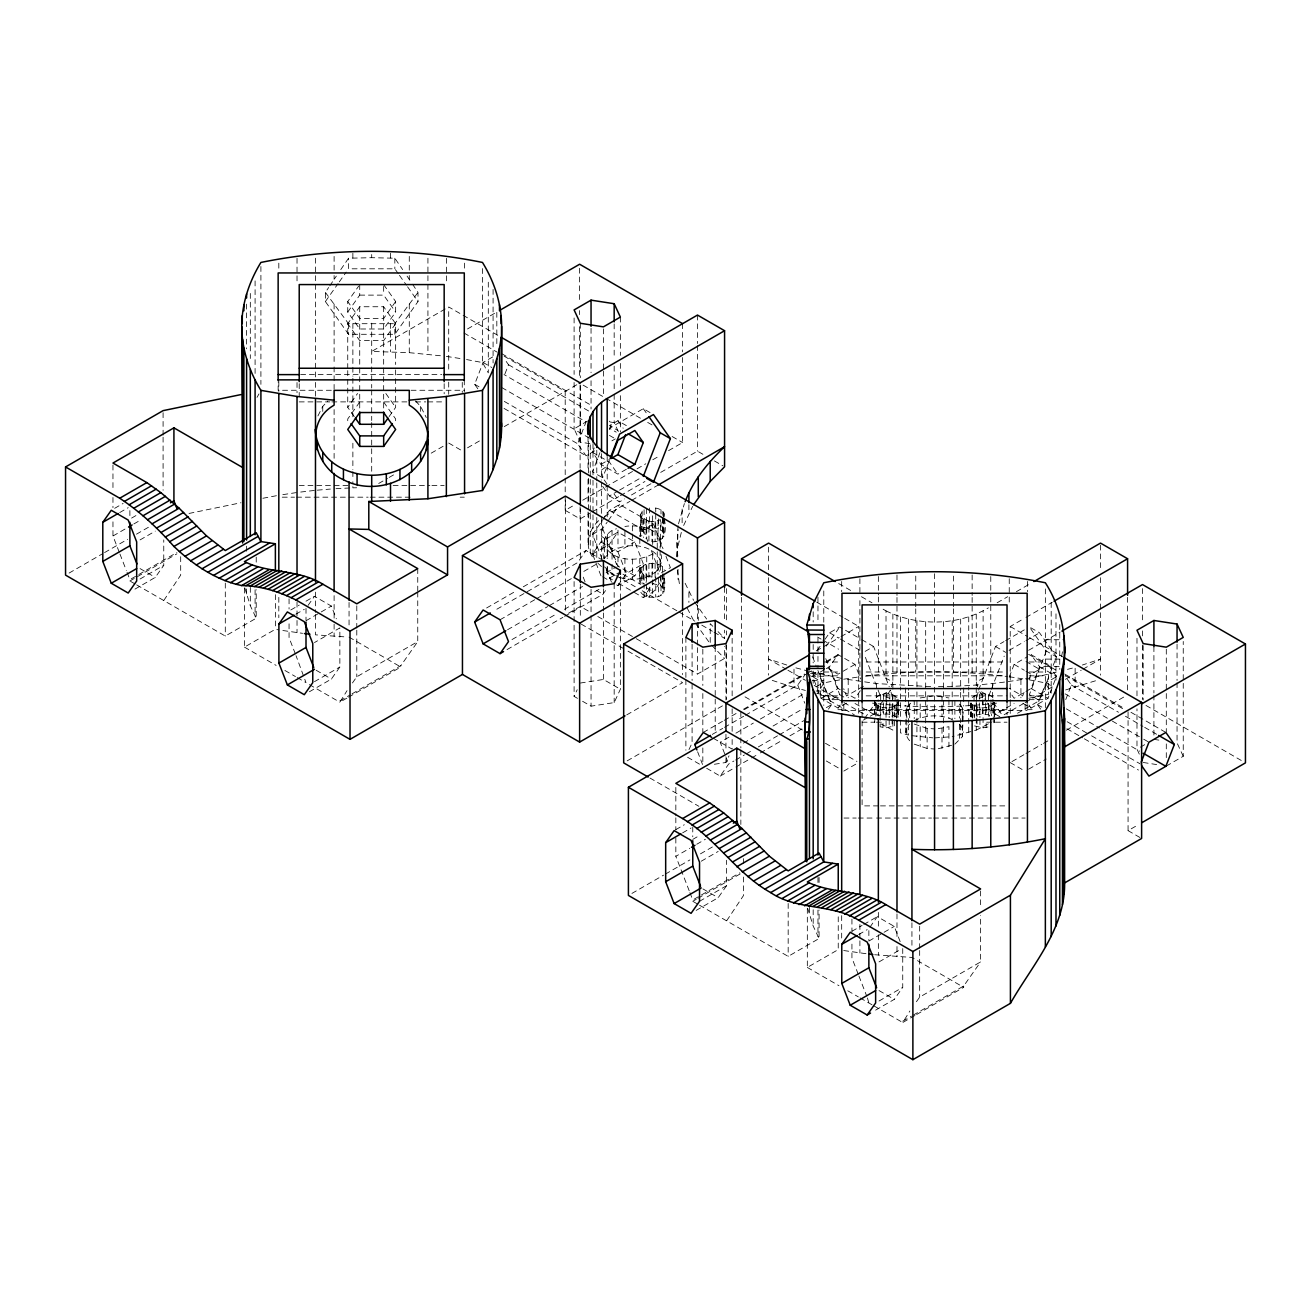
<?xml version="1.0" encoding="UTF-8"?>
<svg xmlns="http://www.w3.org/2000/svg" width="1311" height="1311" viewBox="0 0 1311 1311"><rect width="100%" height="100%" fill="white"/><g stroke="black" fill="none" stroke-linecap="round" stroke-linejoin="round"><path stroke-width="0.75" stroke-dasharray="5 3.75" d="M676.689 556.569L678.049 525.678M677.131 556.995L678.049 529.71M592.998 514.846L592.998 557.568C583.346 544.917 589.294 526.956 601.536 518.435M601.536 482.12L601.536 518.156L602.65 528.579L601.536 536.297L607.19 540.279L607.19 558.666M1062.451 651.796L1061.189 659.105L1045.359 659.105M640.358 584.559C637.605 575.119 639.899 562.206 651.993 563.402C656.647 563.468 663.219 564.779 664.284 570.121M640.833 592.375C644.012 597.095 650.535 597.734 655.729 597.029C665.677 596.554 665.562 585.607 664.284 578.167M994.377 722.508L994.377 702.417L993.263 704.105L993.263 724.196L994.705 720.722M603.617 558.584C601.749 547.048 602.913 532.053 616.498 528.792M660.121 546.802C664.153 528.677 638.129 524.089 624.921 526.481M619.726 577.381C635.868 582.772 665.48 577.02 661.088 554.553M909.67 740.731C902.41 733.128 907.245 721.558 905.835 712.332C906.13 707.088 910.014 703.22 914.242 700.598L914.242 718.69M905.835 732.423L906.802 728.129L909.67 724.131M962.323 716.625L963.306 712.332L962.323 708.038L959.455 704.04L959.455 718.1M954.883 744.156L962.323 736.716L963.306 712.332M978.121 692.077L976.253 699.861L976.253 730.129L952.196 736.635M678.508 523.826L684.391 503.555M678.049 545.786L682.13 529.12M640.358 534.609L640.358 514.502L644.078 509.668L644.078 529.775L640.833 532.823L640.669 536.396L640.833 512.732M663.792 516.665C665.939 510.438 657.434 507.685 652.632 507.783M640.358 514.502L641.8 517.992L648.912 521.319L648.912 541.41C664.316 543.999 667.299 532.872 664.284 518.894M891.48 686.767L892.873 681.704L886.007 678.442L886.007 610.877L880.746 607.845M477.827 388.793L474.648 384.287L483.12 362.459L494.968 355.625M504.981 373.815L508.504 364.737L504.276 358.706M594.538 450.886L586.066 455.769L577.594 443.724L586.066 421.896L504.047 374.553M626.363 469.256L617.891 474.14L600.962 464.373L592.506 452.328L594.62 446.871M599.946 452.672L592.506 471.878L602.65 477.745L607.19 484.201M609.353 429.631L611.467 424.174L609.353 421.159M609.386 460.407L602.65 477.745L601.536 470.01L607.19 466.044M978.596 690.143L995.524 646.503L1003.98 641.603M990.69 690.995L988.756 696.01L980.284 691.11M991.345 689.324L1004.226 656.123M1009.208 677.131L1014.14 664.398L1027.693 656.582M1024.022 692.372L1022.613 696.01L1009.06 688.177M1028.971 679.639L1031.085 674.182L1048.013 664.398L1056.486 676.443L1048.013 698.271L1031.085 708.055L1022.613 703.155M1026.005 691.421L1031.085 688.488L1039.541 666.676L1031.085 654.631L1048.013 664.398M1046.325 651.026L1029.381 694.683L1039.541 700.549L1056.486 656.893L1039.541 632.803L1029.381 626.937L1046.325 651.026L1056.486 656.893M1040.688 709.12L1037.509 704.613L1045.981 682.785L1057.83 675.935M1065.745 699.599L1071.382 685.047L1065.024 676.017M683.637 525.482L692.65 506.374M577.495 698.353L574.103 696.387L577.201 689.717M582.576 701.287L591.048 706.17L614.171 702.598L620.365 689.242L620.365 602.601M688.98 749.613L692.093 742.927L692.093 682.49M714.38 764.264L725.95 762.478L729.047 755.808M317.917 415.948L322.752 406.41L327.881 400.937M257.038 397.364L258.972 393.923M412.555 284.241L417.996 292.402L417.996 301.546L394.84 334.289L348.546 334.289L325.39 301.546L325.39 292.402L328.651 287.502M329.749 285.88L336.337 276.097M340.778 269.591L348.546 258.218L371.701 257.693L394.84 258.218L402.624 269.591M134.967 589.114L155.288 577.381L163.76 565.336L163.76 539.919M308.118 605.338L314.46 596.308L331.388 606.075L336.337 618.808M309.38 691.766L331.388 679.049L339.86 667.004L339.86 627.903L314.46 642.57M346.825 698.173L339.86 702.204L347.022 690.684M352.446 682.965L356.789 676.787L417.75 641.587L417.75 592.949M352.053 693.83L400.822 665.677L417.75 641.587M602.044 559.027L592.506 534.446L609.435 510.356L619.595 504.489L653.452 524.039L663.022 548.703M602.994 560.338L586.066 550.554L577.594 562.599L493.837 610.959M592.506 534.446L602.65 528.579L607.19 522.122M608.32 520.516L619.595 504.489M600.962 575.824L592.506 553.996L600.962 541.951L617.891 532.168L634.835 541.951L643.291 563.779L634.835 575.824L617.891 585.591L612.811 582.658M592.506 553.996L609.435 544.212L617.891 532.168M564.615 616.367L602.994 594.194L607.222 588.18M617.891 585.591L626.363 573.546L643.291 563.779M634.229 592.392L643.291 597.636L653.452 583.198M643.291 597.636L653.452 591.769L661.367 580.527M706.645 768.262L720.198 776.096L728.654 764.051L733.898 761.019M817.179 650.436L820.555 645.651M825.045 639.26L829.584 632.803L839.745 626.937L860.065 638.67M745.402 715.282L797.744 685.047L805.151 674.51M826.192 646.208L838.614 628.543M846.513 703.155L838.04 708.055L821.112 698.271L812.64 676.443L816.884 670.429M826.192 668.626L829.584 666.676L838.04 654.631L854.985 664.398L860.622 678.951M828.437 709.12L831.616 704.613L823.144 682.785L807.904 673.985M838.04 708.055L840.171 705.039M860.278 690.75L854.985 698.271L838.04 688.488L829.584 666.676M696.157 910.408L718.166 897.707L726.622 885.662L726.622 860.245M864.588 718.477L875.846 702.45M870.225 716.183L873.601 714.233L883.745 699.795M886.007 701.827L886.007 696.6L890.546 690.143L880.386 696.01L877.141 687.652M869.93 927.172L877.338 916.635L894.266 926.402L900.608 942.773M875.633 1010.125L894.266 999.375L902.738 987.33L902.738 948.23M914.914 1015.484L902.738 1022.531L909.883 1011.01M916.405 1001.735L919.667 997.114L980.628 961.913L980.628 915.291M913.177 1015.156L963.683 986.003L980.628 961.913M325.39 301.546L338.123 283.537M339.287 281.898L346.219 272.082M383.664 284.618L395.643 301.546L395.643 312.051L383.664 328.995L359.722 328.995L347.743 312.051L347.743 301.546L358.64 286.159M347.743 312.051L359.722 295.122L359.722 284.618M347.743 368.571L347.743 323.67L359.722 306.741L383.664 306.741L395.643 323.67L395.643 364.491M395.643 301.546L383.664 318.475L359.722 318.475L347.743 301.546M395.643 323.67L383.664 340.598L359.722 340.598L347.743 323.67M354.281 416.587L347.743 407.36L357.542 393.497M359.722 402.035L347.743 418.963L347.743 422.47M389.105 416.587L395.643 407.36L395.643 366.539M604.6 558.306C616.744 540.886 654.14 540.689 661.088 562.599M394.84 334.289L394.84 323.702L417.996 292.402M874.748 702.417C879.665 709.595 892.627 709.562 897.871 702.778L897.871 716.838M972.205 697.518C977.842 692.7 987.117 692.7 992.935 697.19M990.969 699.812L990.969 715.888C985.102 713.086 977.252 713.184 972.205 717.609L972.205 703.548M971.254 716.838L971.254 702.778C976.253 709.267 987.265 709.169 993.263 704.105M603.617 542.508C609.746 562.894 640.932 562.878 655.729 551.947M604.371 516.452L629.968 501.31M445.199 308.986L371.701 351.43L409.278 352.675L442.676 355.969M114.647 508.324L123.119 503.44M119.727 512.552L128.199 507.652M131.592 518.091L138.36 514.191M467.503 328.963L497.295 311.772M119.252 552.21L112.959 536.002L128.642 526.956M133.869 523.941L140.834 519.926M69.09 573.071L102.782 553.619M104.569 552.587L127.609 539.28M136.475 534.167L150.667 525.973M140.048 539.919L155.288 531.119M134.967 583.903L129.887 580.986L129.887 579.642L176.919 552.505M129.887 580.986L176.919 553.832M140.048 579.02L163.76 565.336M378.699 483.48L387.45 478.433M389.203 477.417L396.201 473.369M431.204 453.164L446.953 444.068M467.503 447.838L479.777 440.758M504.293 426.599L577.463 384.352M589.95 443.642L580.314 442.151L574.103 428.812L589.344 420.012M136.672 584.886L225.295 636.064L256.219 618.218L256.219 589.704M626.363 425.616L617.891 420.733L609.435 425.616L617.891 430.5M290.763 609.992L299.219 605.108M306.004 601.192L314.46 596.308M650.076 412.588L643.291 408.688L609.435 428.238L616.203 432.138M295.844 614.22L304.299 609.32M244.452 588.082L244.452 647.126L275.376 629.28L278.817 629.919M611.909 440.857L615.285 438.89M306.004 620.742L319.54 612.925M321.228 611.942L331.388 606.075M600.962 464.373L609.435 459.489M565.205 496.214L565.205 510.323L575.709 504.243M582.723 500.196L635.278 469.862M637.031 468.846L645.799 463.783M652.796 459.751L659.81 455.704M668.561 450.64L682.589 442.544L682.589 353.888M602.667 486.348L609.435 495.968L617.891 491.084M619.595 490.101L639.915 478.368M565.205 510.323L580.101 518.927L590.622 512.847M592.359 511.847L618.645 496.672M620.398 495.656L644.93 481.498M660.695 472.386L697.485 451.148L704.253 455.064M609.435 495.968L619.595 501.834L624.675 498.901M631.443 494.984L651.764 483.251M314.46 681.671L339.86 667.004M631.722 500.31L658.007 485.136M486.61 607.976L516.272 590.851M523.253 586.82L586.066 550.554M339.86 700.877L350.316 694.846M348.562 697.173L400.822 667.004L400.822 665.677M609.435 510.356L643.291 529.906L653.452 524.039M500.048 619.775L534.937 599.619M536.691 598.619L571.596 578.462M583.805 571.416L597.767 563.353M600.962 541.951L617.891 551.734L634.835 541.951M507.537 629.755L547.67 606.583M549.424 605.567L582.576 586.427M606.043 572.891L616.203 567.024M606.19 569.728L609.435 578.085L617.891 573.202M511.995 639.571L557.372 613.384M564.353 609.353L600.995 588.197M568.712 613.089L580.314 606.403L590.802 612.45M507.029 649.6L562.861 617.366M626.74 714.888L682.589 682.654L626.609 650.338M636.277 638.703L697.485 674.051L724.573 658.401L724.573 646.339M816.229 650.928L839.237 637.638M841.007 636.622L858.705 626.396L858.705 697.485M627.166 760.855L723.131 705.449M703.27 732.456L722.459 721.361M724.196 720.362L736.421 713.299M743.403 709.284L804.462 674.018M826.192 661.481L838.04 654.631M744.337 709.628L805.413 674.362M807.166 673.362L812.394 670.347M826.356 662.284L838.565 655.221M712.25 734.422L722.722 728.375M724.459 727.359L743.648 716.281M812.64 676.443L824.504 669.61M865.145 651.387L873.601 646.503L889.235 686.8M728.916 737.192L720.198 742.223L725.13 754.956M735.897 733.16L753.35 723.082M760.331 719.051L803.954 693.863M816.163 686.817L823.144 682.785M854.985 664.398L838.04 674.182L826.192 667.332M743.403 743.14L766.083 730.047M773.064 726.015L802.725 708.89M821.112 698.271L838.04 688.488M886.007 610.877C917.7 626.461 957.817 625.953 988.379 607.845M997.147 602.781L1007.651 596.718M1016.418 591.654L1030.43 583.559M817.9 670.429L829.584 700.549L839.745 694.683L846.513 698.583M735.635 760.019L744.369 754.972M746.106 753.972L751.35 750.941M758.332 746.926L777.521 735.832M779.258 734.832L803.692 720.722M826.372 707.629L831.616 704.613M863.441 686.227L846.513 696.01L843.694 688.734M720.198 776.096L734.16 768.033M735.897 767.017L749.859 758.971M751.596 757.955L758.577 753.923M760.331 752.924L783.011 739.83M789.992 735.799L802.201 728.736M1010.224 697.599L1010.224 626.511L1024.235 618.415M1025.989 617.415L1052.258 602.241M863.441 720.1L868.521 717.166M675.837 829.617L684.293 824.734M1005.684 640.637L1024.301 629.87M682.605 832.862L691.077 827.978M1009.06 650.403L1024.301 641.603M1026.005 640.637L1039.541 632.803M692.765 839.401L699.533 835.484M1028.627 650.305L1060.157 632.099M689.193 890.743L675.837 856.329L689.766 848.283M696.731 844.268L705.433 839.237M631.935 893.414L663.546 875.158M665.316 874.142L689.914 859.934M700.451 853.854L712.742 846.759M843.809 771.081L857.05 763.444M701.238 861.212L718.166 851.445M1022.613 693.388L1014.14 698.271L1009.912 692.257M987.642 703.007L995.524 714.233L1014.14 703.466M988.379 723.819L976.253 730.129M1004.144 714.724L1023.416 703.597M1025.169 702.581L1053.208 686.407M1065.466 679.327L1081.231 670.216M1082.984 669.2L1100.503 659.089L1082.378 665.021M697.845 904.229L692.765 901.296L692.765 899.969L699.73 895.954M701.467 894.938L739.781 872.831M1017.533 713.25L1039.541 700.549M692.765 901.296L696.239 899.297M697.993 898.281L741.534 873.142M699.533 901.296L726.622 885.662M1011.977 761.593L1024.235 754.513M1025.989 753.497L1041.753 744.386M1043.507 743.386L1048.767 740.354M1066.285 730.227L1124.101 696.862M1028.627 769.18L1046.145 759.069M1140.357 747.172L1145.437 744.238M699.533 905.213L788.173 956.391L819.08 938.529L819.08 910.031M851.937 931.285L862.097 925.435M863.785 924.452L877.338 916.635M858.705 934.546L867.177 929.646M807.33 908.408L807.33 967.436L838.237 949.59L838.237 914.98M1166.298 766.066L1183.243 756.283L1183.243 641.44M868.865 941.069L882.418 933.252M884.106 932.268L894.266 926.402M879.025 961.913L901.034 949.197M1128.066 711.758L1128.066 830.633L1138.587 824.57M879.025 1001.014L902.738 987.33M902.738 1021.203L911.44 1016.172M916.668 1014.485L963.683 987.33L963.683 986.003M979.694 698.222L983.119 696.6M914.242 720.706C925.746 714.79 940.053 714.233 951.901 719.378M938.283 748.745L953.392 744.812M648.912 521.319L655.107 521.417L660.564 519.713L660.564 539.804M644.078 529.775C650.403 526.661 662.317 526.727 664.284 534.97M896.921 697.518C890.923 692.437 879.91 692.355 874.912 698.845L874.748 722.508L874.421 720.722M896.921 699.517L896.921 717.609C891.873 713.184 884.024 713.086 878.157 715.888L878.157 699.812M880.14 706.695L880.14 726.802L886.072 727.818L894.626 725.917L894.626 705.826M1065.63 689.947L1096.881 680.376M938.447 686.636C978.678 686.21 1019.008 681.786 1058.026 671.806M1067.531 669.347L1075.135 667.381L1075.135 687.488M974.499 725.917L983.053 727.818L988.986 726.802M920.191 697.96L934.563 695.748L948.935 697.96M938.283 728.637L948.935 726.704L948.935 746.795M189.03 513.453L240.945 502.752M1028.807 698.239L1048.521 694.371L1048.521 674.264M262.905 498.262L276.818 495.64M839.695 679.885L823.783 682.884L817.966 693.208L817.966 670.74M580.314 683.047L603.437 679.459L620.365 689.242M282.848 494.64L297.023 492.494M843.71 679.213L859.901 676.755L859.901 597.079M996.606 703.138C955.44 707.94 913.685 707.94 872.52 703.138M300.711 492.051L315.476 490.314M865.424 676.115C912.505 670.249 960.34 670.478 1007.389 676.542M934.563 737.913L950.442 736.831M317.328 490.167L330.388 489.069M325.39 292.402L348.546 323.702L394.84 323.702M335.993 488.675L350.987 487.921M356.641 487.774L352.872 487.823L352.872 481.743M398.315 273.72L394.84 268.804L348.546 268.804L348.546 258.218M359.722 295.122L383.664 295.122L395.643 312.051M300.645 374.618L441.791 374.618M331.322 390.268L278.145 390.268L278.145 381.878M411.097 390.268L464.291 390.268M299.219 401.887L329.848 401.887M331.88 401.887L407.426 401.887M415.587 401.887L425.796 401.887M427.828 401.887L444.167 401.887M299.219 485.562L348.218 485.562M393.136 485.562L429.877 485.562M431.925 485.562L444.167 485.562M282.242 497.18L294.516 497.18M296.565 497.18L368.145 497.18M370.194 497.18L413.145 497.18M460.194 497.18L464.291 497.18M1045.359 639.719L1063.696 639.719M823.783 661.989L839.958 661.989M866.178 661.989L1004.996 661.989M1029.168 661.989L1045.359 661.989M1045.359 666.463L1063.696 666.463M823.783 672.002L839.958 672.002M866.178 672.002L1004.996 672.002M1029.168 672.002L1045.359 672.002M810.542 673.412L823.783 673.412M823.783 675.82L839.958 675.82M866.178 675.82L1004.996 675.82M1029.168 675.82L1045.359 675.82M810.821 676.279L823.783 676.279M812.246 680.655L823.783 680.655M816.081 691.012L823.783 691.012M820.08 695.387L823.783 695.387M823.783 695.862L839.958 695.862M866.178 695.862L1007.028 695.862M1029.168 695.862L1045.359 695.862M823.783 699.664L839.958 699.664M1029.168 699.664L1045.359 699.664M837.926 709.677L841.973 709.677M862.097 709.677L1007.028 709.677M1027.152 709.677L1033.215 709.677M841.973 710.595L1027.152 710.595M862.097 722.197L874.339 722.197M876.387 722.197L882.5 722.197M986.626 722.197L1007.028 722.197M878.419 805.888L862.097 805.888L862.097 702.762M880.468 805.888L913.128 805.888M915.176 805.888L935.579 805.888M937.627 805.888L953.966 805.888M955.998 805.888L1007.028 805.888M844.005 818.048L856.214 818.048M858.263 818.048L874.535 818.048M876.567 818.048L909.129 818.048M911.161 818.048L931.515 818.048M933.547 818.048L949.819 818.048M951.868 818.048L1025.12 818.048M930.679 686.636L876.567 683.588L844.268 678.918M911.85 735.684L932.793 737.847M315.476 614.498L315.476 634.835L347.186 637.031M874.65 954.736L911.932 957.44L963.683 987.33M651.993 583.493L660.564 585.394L664.284 590.229M914.242 724.065L927.123 728.359L934.563 728.916M914.242 744.156L927.123 748.45L934.563 749.023M282.865 630.525L302.562 633.328M843.71 950.541L867.276 953.867M1009.241 676.755L1027.447 679.524M446.379 356.395L462.554 358.87M610.32 422.011L614.171 422.601L619.595 434.285M1153.909 739.355L1159.694 740.24M1143.176 762.478L1156.663 764.575M1029.43 679.885L1045.359 682.884L1051.193 693.208L1051.193 599.225M466.569 359.558L482.481 362.557L488.298 372.898L488.298 278.915M811.099 671.806L842.285 678.524M816.802 693.388L838.352 697.862M640.358 570.498L644.078 575.332L652.632 577.217L652.632 597.324M809.198 671.314L793.991 667.381L793.991 687.488L805.396 690.438M786.747 665.021L768.623 659.089L786.141 669.2M772.245 680.376L793.991 687.488M604.6 566.893L612.04 574.333L617.989 576.971M886.007 696.6L889.432 698.222M1010.224 626.511L1027.742 636.622M1029.496 637.638L1062.779 656.86M1145.994 705.449L1241.959 760.855M497.754 335.288L448.706 306.971L448.706 371.963M583.116 385.123L604.06 397.217M605.797 398.216L640.702 418.373M647.683 422.404L652.911 425.42M672.117 436.497L682.589 442.544M714.413 460.931L722.885 465.815M1064.663 674.018L1123.986 708.268M1130.967 712.299L1165.872 732.456M1028.611 654.336L1058.272 671.461M1065.253 675.493L1124.576 709.743M501.785 353.691L592.523 406.082M463.996 333.01L497.148 352.151M504.129 356.182L565.205 391.432L565.205 476.057M1039.541 666.676L1056.486 676.443M1071.382 685.047L1118.496 712.25M1125.477 716.281L1142.93 726.36M1144.667 727.359L1156.876 734.422M1026.005 661.481L1039.541 669.298M508.504 364.737L590.524 412.08M995.524 646.503L1005.684 652.354M1014.14 664.398L1024.301 670.265M1026.005 671.248L1031.085 674.182M1045.981 682.785L1052.962 686.817M1065.171 693.863L1110.548 720.067M1112.285 721.066L1141.947 738.191M1143.7 739.207L1148.928 742.223M483.12 362.459L491.838 367.506M609.435 435.399L617.891 440.283M1031.085 688.488L1048.013 698.271M1066.4 708.89L1099.552 728.031M1101.306 729.031L1139.685 751.203M501.785 387.564L589.032 437.923M838.696 583.559L852.707 591.654M861.474 596.718L871.979 602.781M1037.509 704.613L1042.753 707.629M1067.187 721.738L1089.867 734.832M1091.604 735.832L1140.472 764.051M474.648 384.287L479.875 387.302M504.309 401.412L577.594 443.724M592.506 452.328L609.435 462.095L617.891 474.14M1066.925 728.736L1082.624 737.814M1084.377 738.814L1138.456 770.049M504.047 408.409L586.066 455.769M816.737 602.159L842.973 617.317M844.71 618.317L858.705 626.396M995.524 714.233L1002.292 718.133M861.753 639.653L873.601 646.503M829.584 632.803L838.647 638.047M840.4 639.063L860.426 650.617M817.572 637.064L821.063 639.08M822.816 640.096L838.565 649.174M1010.224 762.592L1023.465 770.245M1128.066 830.633L1141.619 838.466M448.706 443.052L462.259 450.886M634.835 575.824L617.891 566.041L609.435 544.212M854.985 703.466L873.601 714.233M622.971 574.169L639.915 583.952M646.684 587.869L653.452 591.769M787.895 670.216L805.413 680.327M814.18 685.391L842.203 701.565M843.956 702.581L864.981 714.724M880.746 723.819L892.873 730.129L892.873 703.892M614.203 574.579L607.19 570.531L607.19 566.581M615.957 575.595L635.229 586.722M642.226 590.769L677.279 610.992M679.032 612.008L694.797 621.119M701.795 625.15L712.315 631.23M714.069 632.23L724.573 638.31L724.573 630.165M829.584 700.549L854.379 714.856M609.435 578.085L612.45 579.839M618.513 583.329L630.722 590.376M602.65 576.791L609.435 580.707M596.226 590.278L602.994 594.194M745.025 696.846L802.742 730.178M825.471 743.304L839.466 751.367M841.22 752.383L856.952 761.478M597.8 616.498L634.524 637.703M826.323 760.986L838.565 768.049M581.15 624.085L624.872 649.322M713.413 738.306L732.144 749.122L732.144 737.044M687.587 757.266L701.123 765.083M649.912 778.013L698.878 806.298M349.054 637.13L400.822 667.004M702.925 888.907L718.166 897.707M879.025 990.575L894.266 999.375M140.048 568.581L155.288 577.381M316.148 670.249L331.388 679.049M807.33 967.436L838.974 985.708M847.758 990.788L858.312 996.884M860.065 997.9L872.257 1004.931M873.945 1005.898L902.738 1022.531M244.452 647.126L276.113 665.398M284.897 670.462L295.45 676.558M297.204 677.574L306.004 682.654L296.04 655.68M309.38 684.604L339.86 702.204M597.963 563.304L601.536 566.565M712.823 626.314L710.218 623.659L710.218 643.75L694.519 622.02M718.051 631.64L724.573 638.31M711.512 645.094L724.573 658.401M415.505 400.937L420.634 406.41L426.288 417.537M694.519 601.913L706.629 619.054M959.455 724.131L962.323 728.129L963.306 732.423M399.478 275.359L406.426 285.175M407.59 286.814L417.996 301.546M385.844 393.497L395.643 407.36M383.664 402.035L395.643 418.963L395.643 424.223M1028.971 705.039L1031.085 708.055M993.279 702.45L1002.309 715.282M979.727 691.749L986.511 701.401M643.291 408.688L647.814 415.112M617.891 420.733L623.184 428.255M613.958 493.821L619.595 501.834M407.065 276.097L411.457 282.602M685.129 583.264L693.585 600.323M693.585 620.431L686.636 606.993M807.658 908.212L813.181 926.025L819.08 938.529M244.796 587.885L250.319 605.715L256.219 618.218M1183.243 756.283L1177.049 742.927L1177.049 682.49M1139.308 754.136L1136.981 749.122L1136.981 708.825M865.391 657.368L875.846 684.309M825.75 658.63L839.745 694.683M812.64 656.893L816.54 666.922M797.744 685.047L804.807 703.237M858.213 974.204L851.937 957.997L851.937 941.642M858.918 976.007L866.718 996.114M867.44 997.95L868.865 1002.981M665.972 556.29L670.396 567.679L660.236 573.546L650.698 548.965M643.291 529.906L647.831 541.607M725.835 756.775L728.654 764.051M697.616 751.76L702.549 764.493M617.891 551.734L626.363 573.546M602.65 528.579L616.678 564.697M606.518 569.416L611.467 582.15M583.248 577.151L586.066 584.427M689.897 892.594L692.765 899.969M295.352 653.878L289.059 637.687L289.059 621.316M119.94 554.012L126.315 570.432M127.036 572.268L129.887 579.642M977.662 686.767L976.253 681.704L983.119 678.442L983.119 610.877M677.295 570.072L679.868 586.82M891.005 692.077L892.873 699.861L892.873 691.798M905.835 712.332L906.802 716.625M676.689 542.508L677.902 557.454M1177.049 644.193L1177.049 680.475M1166.298 649.191L1166.298 691.503M1166.298 693.519L1166.298 731.8M1166.298 743.894L1166.298 758.004M1153.909 646.667L1153.909 693.011M1153.909 695.027L1153.909 735.324M1143.176 645.618L1143.176 700.025M1142.504 588.59L1142.504 622.84M1142.504 630.902L1142.504 636.949M1142.504 644.996L1142.504 699.402M1136.981 638.31L1136.981 696.747M1127.591 597.341L1127.591 690.766M1100.503 545.147L1100.503 569.564M1100.503 577.692L1100.503 675.165M1059.763 624.478L1059.763 669.429M1055.994 613.827L1055.994 681.245M1045.359 588.901L1045.359 709.677M1027.447 581.461L1027.447 591.671M1027.152 703.663L1027.152 711.168M1025.12 704.712L1025.12 710.759M1020.925 679.688L1020.925 697.78M1010.224 699.632L1010.224 713.856M1009.241 578.692L1009.241 595.03M1009.241 597.079L1009.241 603.207M1007.028 703.663L1007.028 714.872M994.705 702.63L994.705 716.707M994.213 702.86L994.213 716.937M992.935 699.205L992.935 715.282M992.558 683.588L992.558 697.665M991.427 705.564L991.427 715.609M990.772 576.529L990.772 594.915M990.772 596.964L990.772 674.608M988.986 706.695L988.986 716.74M988.445 694.732L988.445 714.823M986.134 707.432L986.134 715.478M986.134 723.508L986.134 727.539M985.528 694.076L985.528 714.184M983.119 700.09L983.053 727.818M982.414 693.896L982.414 697.911M982.414 699.927L982.414 714.003M980.628 890.972L980.628 907.179M979.94 707.53L979.94 717.576M979.94 719.592L979.94 727.621M979.333 694.174L979.333 714.282M977.023 706.891L977.023 716.937M977.023 718.936L977.023 726.982M976.466 694.912L976.466 715.019M976.253 614.138L976.253 685.751M976.253 687.767L976.253 697.845M974.499 705.826L974.499 717.887M974.04 696.043L974.04 716.15M972.533 704.417L972.533 718.494M972.139 574.988L972.139 595.423M972.139 597.455L972.139 673.051M971.09 703.22L971.09 717.281M970.763 703.007L970.763 717.068M968.731 616.891L968.731 690.143M968.731 692.175L968.731 732.865M963.683 687.964L963.683 706.055M962.323 708.038L962.323 736.716M960.668 619.071L960.668 690.291M960.668 692.323L960.668 722.853M960.668 724.885L960.668 735.061M959.455 724.639L959.455 740.731M954.883 700.598L954.883 718.69M953.392 576.103L953.392 606.747M953.392 608.796L953.392 672.133M952.196 620.644L952.196 689.832M952.196 691.864L952.196 720.362M948.935 699.976L948.935 718.067M943.445 621.611L943.445 737.601M942.003 696.305L942.003 716.396M942.003 728.359L942.003 748.45M934.563 573.743L934.563 606.436M934.563 608.484L934.563 719.608M927.123 696.305L927.123 716.396M927.123 728.359L927.123 748.45M925.681 621.611L925.681 737.601M920.191 703.991L920.191 718.067M920.191 726.704L920.191 746.795M919.667 926.156L919.667 948.459M919.667 950.491L919.667 997.114M916.93 620.644L916.93 689.832M916.93 691.864L916.93 736.635M915.75 576.103L915.75 606.747M915.75 608.796L915.75 672.133M911.932 922.747L911.932 947.247M909.67 704.04L909.67 720.116M908.457 619.071L908.457 690.291M908.457 692.323L908.457 722.853M908.457 724.885L908.457 735.061L900.395 732.865L900.395 692.175M906.802 708.038L906.802 718.084M906.802 720.1L906.802 736.716M905.442 687.964L905.442 706.055M900.395 616.891L900.395 690.143M898.363 700.992L898.363 717.068M898.035 699.189L898.035 717.281M896.986 574.988L896.986 595.423M896.986 597.455L896.986 673.051M896.986 913.947L896.986 938.381M896.986 946.526L896.986 956.702M896.609 704.417L896.609 718.494M895.085 696.043L895.085 716.15M892.873 614.138L892.873 689.783M892.66 694.912L892.66 715.019M892.103 706.891L892.103 716.937M892.103 718.936L892.103 726.982M889.808 694.174L889.808 714.282M889.186 707.53L889.186 717.576M889.186 719.592L889.186 727.621M886.711 693.896L886.711 697.911M886.711 699.927L886.711 714.003M886.007 703.581L886.072 727.818M883.614 694.076L883.614 714.184M882.991 707.432L882.991 715.478M882.991 723.508L882.991 727.539M880.681 694.732L880.681 714.823M878.354 576.529L878.354 594.915M878.354 596.964L878.354 674.608M878.354 912.407L878.354 926.648M878.354 934.792L878.354 955.162M877.715 705.564L877.715 715.609M876.567 683.588L876.567 697.665M876.19 703.22L876.19 715.282M875.863 704.105L875.863 716.167M874.421 700.615L874.421 716.707M868.865 930.63L868.865 940.413M859.901 578.692L859.901 595.03M859.901 924.501L859.901 938.742M859.901 940.79L859.901 952.999M858.705 699.517L858.705 713.741M851.937 919.142L851.937 931.416M848.201 679.688L848.201 697.78M843.809 704.597L843.809 710.644M841.973 699.664L841.973 710.857M841.678 581.461L841.678 591.671M841.678 915.619L841.678 938.02M823.783 590.933L823.783 623.626M823.783 669.855L823.783 705.449M820.604 674.264L820.604 694.371M819.08 877.469L819.08 883.565M817.966 597.193L817.966 621.709M817.966 638.047L817.966 654.402M817.966 656.434L817.966 668.692M817.966 877.501L817.966 883.614M817.966 910.08L817.966 936.546M813.181 611.795L813.181 622.004M813.181 644.488L813.181 662.874M813.181 671.035L813.181 683.293M813.181 909.736L813.181 926.025M809.444 907.245L809.444 915.373M788.173 903.459L788.173 956.391M768.623 547.179L768.623 575.66M768.623 577.692L768.623 610.254M768.623 612.286L768.623 675.165M743.566 858.623L743.566 864.752M743.566 877.026L743.566 895.429L726.622 920.846M741.534 597.341L741.534 690.766M740.846 711.644L740.846 735.815M740.846 737.831L740.846 747.909M740.846 749.925L740.846 824.472M732.144 638.31L732.144 696.747M732.144 708.825L732.144 735.029M726.622 588.59L726.622 622.84M726.622 630.902L726.622 634.934M726.622 644.996L726.622 699.402M725.95 643.603L725.95 700.025M725.95 734.275L725.95 750.4M725.95 758.446L725.95 762.478M724.573 587.443L724.573 622.02M715.216 646.667L715.216 697.042M715.216 699.058L715.216 733.308M702.827 649.191L702.827 685.456M702.827 693.519L702.827 731.8M702.827 747.925L702.827 764.051M698.288 608.304L698.288 620.349M698.288 622.364L698.288 628.395M697.485 315.066L697.485 343.498M697.485 345.53L697.485 451.148M697.485 604.994L697.485 645.618M697.485 647.634L697.485 674.051M692.765 826.995L692.765 836.779M692.093 644.193L692.093 680.475M688.898 504.702L688.898 512.748M688.898 592.359L688.898 602.404M685.882 637.408L685.882 677.705M685.882 679.721L685.882 750.236M682.589 323.67L682.589 351.872M682.589 612.122L682.589 674.591M682.13 509.012L682.13 525.088M678.049 569.367L678.049 579.413M675.837 787.419L675.837 815.786M675.837 817.818L675.837 829.978M675.837 838.09L675.837 856.329M663.956 513.076L663.956 517.108M663.956 519.107L663.956 533.184M663.956 573.923L663.956 592.015M663.792 518.664L663.792 536.756M663.792 578.397L663.792 588.442M662.842 511.388L662.842 515.42M662.842 517.419L662.842 531.496M662.842 573.612L662.842 593.703M662.53 518.304L662.53 538.411M662.53 566.696L662.53 572.727M662.53 574.742L662.53 586.787M661.006 509.93L661.006 513.961M661.006 521.991L661.006 530.037M661.088 542.508L661.088 546.523M661.006 577.069L661.006 595.161M660.564 565.287L660.564 573.333M660.564 575.349L660.564 585.394M660.121 538.215L660.121 548.26M660.121 550.259L660.121 566.893M658.581 518.845L658.581 528.89M658.581 578.217L658.581 596.308M658.024 520.762L658.024 540.869M658.024 564.238L658.024 574.284M657.253 534.2L657.253 570.891M655.729 508.062L655.729 512.077M655.729 514.092L655.729 528.169M655.729 576.938L655.729 597.029M655.107 521.417L655.107 541.509M655.107 563.583L655.107 577.659M652.681 530.775L652.681 544.835M652.681 554.225L652.681 574.333M652.632 515.813L652.632 527.874M651.993 521.598L651.993 541.705M651.993 563.402L651.993 579.478M649.535 507.963L649.535 528.071M649.535 587.082L649.535 597.128M648.912 563.681L648.912 579.757M646.733 528.136L646.733 538.182M646.733 556.864L646.733 576.971M646.618 508.619L646.618 528.71M646.618 576.381L646.618 582.412M646.618 584.427L646.618 596.489M646.061 520.582L646.061 538.674M646.061 564.418L646.061 582.51M644.078 575.332L644.078 581.363M644.078 583.362L644.078 595.423M643.635 519.451L643.635 537.543M643.635 565.549L643.635 583.641M642.111 511.077L642.111 531.168M642.111 573.923L642.111 583.969M641.8 517.992L641.8 536.068M641.8 567.007L641.8 583.1M640.669 568.695L640.669 584.772M639.801 526.481L639.801 536.527M639.801 538.542L639.801 546.572M639.801 558.519L639.801 578.626M632.361 525.908L632.361 531.938M632.361 533.954L632.361 546.015M632.361 559.092L632.361 579.183M624.921 530.496L624.921 546.572M624.921 558.519L624.921 578.626M620.365 317.082L620.365 355.363M620.365 363.426L620.365 387.597M620.365 395.66L620.365 431.925M620.365 576.398L620.365 600.585M617.989 530.136L617.989 548.227M617.989 556.864L617.989 566.926M614.171 323.883L614.171 358.132M614.171 366.195L614.171 392.382M614.171 394.398L614.171 422.601M614.171 583.706L614.171 599.832M614.171 601.847L614.171 702.598M612.04 530.775L612.04 550.866M612.04 554.225L612.04 562.272M612.04 564.287L612.04 574.333M607.468 534.2L607.468 558.83M607.468 566.876L607.468 570.891M607.19 456.589L607.19 481.055M607.19 485.939L607.19 516.878M604.6 538.215L604.6 558.847M603.437 328.881L603.437 369.178M603.437 371.193L603.437 397.38M603.437 588.786L603.437 610.959M603.437 612.974L603.437 679.459M601.536 453.639L601.536 480.105M601.536 520.172L601.536 558.502M596.784 450.312L596.784 480.826M596.784 482.858L596.784 515.42M596.784 517.452L596.784 558.158M592.998 443.626L592.998 478.597M592.998 480.252L592.998 512.798M591.048 328.356L591.048 372.685M591.048 380.747L591.048 408.95M591.048 589.311L591.048 613.482M591.048 615.498L591.048 706.17M590.261 444.822L590.261 477.384M590.261 479.416L590.261 511.978M590.261 514.01L590.261 552.685M588.59 441.725L588.59 476.417M588.59 478.368L588.59 511.011M588.59 512.945L588.59 547.637M588.033 436.694L588.033 471.288M588.033 479.416L588.033 503.834M588.033 511.978L588.033 542.508M580.314 323.276L580.314 377.683M580.314 385.745L580.314 442.151M580.314 508.897L580.314 559.682M580.314 584.05L580.314 618.563M580.101 384.86L580.101 468.142M580.101 506.734L580.101 518.927M579.626 268.263L579.626 302.513M579.626 310.576L579.626 314.607M579.626 326.701L579.626 379.076M574.103 317.983L574.103 374.405M574.103 382.468L574.103 428.812M574.103 581.543L574.103 696.387M565.402 500.146L565.402 612.991M565.205 478.073L565.205 494.198M496.82 312.346L496.82 345.022M493.083 289.42L493.083 362.967M482.481 268.575L482.481 362.557M464.586 263.15L464.586 271.328M464.291 379.862L464.291 392.005M462.259 382.37L462.259 392.448M448.706 382.124L448.706 394.316M446.379 258.333L446.379 282.848M444.167 383.681L444.167 393.792M427.927 258.218L427.927 354.232M420.634 406.41L420.634 411.736M417.75 568.613L417.75 590.917M409.278 256.399L409.278 273.606M409.278 275.523L409.278 279.341M409.278 304.005L409.278 352.675M394.84 258.218L394.84 268.804M390.514 253.236L390.514 258.005M390.514 323.489L390.514 351.741M383.664 286.372L383.664 295.122M383.664 306.741L383.664 409.999M371.701 254.514L371.701 257.693M371.701 323.178L371.701 387.99M371.701 390.022L371.701 420.487M371.701 422.519L371.701 473.304M359.722 306.741L359.722 412.539M356.789 605.846L356.789 628.133M356.789 630.165L356.789 676.787M352.872 253.236L352.872 258.005M352.872 323.489L352.872 376.241M352.872 378.273L352.872 416.816M352.872 443.2L352.872 469.567M352.872 471.599L352.872 479.711M349.054 602.421L349.054 626.92M348.546 323.702L348.546 334.289M347.743 370.62L347.743 407.36M334.108 256.399L334.108 273.606M334.108 275.523L334.108 279.341M334.108 304.005L334.108 364.917M334.108 366.949L334.108 389.285M334.108 409.589L334.108 458.309M334.108 595.636L334.108 622.119M334.108 624.167L334.108 636.376M322.752 406.41L322.752 413.506M315.476 258.201L315.476 380.37M315.476 382.402L315.476 396.659M315.476 592.13L315.476 612.466M306.004 608.353L306.004 620.087M299.219 383.681L299.219 395.807M297.023 258.333L297.023 282.766M297.023 382.533L297.023 392.71M297.023 602.142L297.023 618.431M297.023 620.464L297.023 632.672M289.059 598.816L289.059 609.041M278.817 263.15L278.817 271.295M278.817 381.239L278.817 391.415M278.817 597.341L278.817 617.694M275.376 594.67L275.376 629.28M260.905 266.51L260.905 384.369M256.219 557.142L256.219 563.238M255.088 280.915L255.088 374.389M255.088 589.753L255.088 616.219M250.319 293.451L250.319 358.493M250.319 587.377L250.319 605.715M246.583 304.119L246.583 348.824M246.583 546.195L246.583 554.34M246.583 588.95L246.583 595.063M225.295 583.133L225.295 636.064M180.689 556.7L180.689 575.119L163.76 600.536M163.088 412.686L163.088 435.121M163.088 437.169L163.088 490.232M129.887 510.585L129.887 518.419M112.959 465.061L112.959 489.38M112.959 497.492L112.959 507.636M112.959 521.827L112.959 536.002"/><path stroke-width="1.5" d="M809.002 669.855L809.215 642.374L806.773 625.036L813.181 603.617L823.783 582.772C896.658 568.056 972.483 568.056 1045.359 582.772C1061.173 607.435 1067.383 637.49 1063.696 666.463L1061.189 712.561L1063.696 731.948L1064.614 718.575L1062.533 678.377M838.237 890.562L838.237 864.096L823.783 861.917L819.08 853.035L788.173 870.881L769.377 856.198L742.026 828.519L723.705 812.951L709.693 802.906L675.837 783.355L736.782 748.171L805.478 787.829L804.626 731.98L808.231 682.49M275.376 570.236L275.376 543.77L260.905 541.59L256.219 532.708L225.295 550.554L206.515 535.888L179.148 508.209L160.843 492.625L146.832 482.595L112.959 463.045L173.921 427.845L242.617 467.503L241.748 326.406C241.798 303.775 249.106 281.619 260.905 262.446C333.764 247.648 409.622 247.648 482.481 262.446C494.296 281.619 501.589 303.775 501.638 326.406L501.638 426.517C501.589 449.149 494.296 471.305 482.481 490.478L427.91 498.754L368.801 501.49L368.801 529.415L447.559 574.874L447.559 546.949L580.314 470.305L697.485 537.969L724.573 522.319L724.573 587.443M501.097 437.382L501.638 326.406M804.626 746.844L805.151 718.117M1064.073 663.956L1064.614 646.733M804.708 776.423L725.95 730.964L628.411 787.272L628.411 895.429L912.882 1059.681L1010.42 1003.357C1031.855 965.683 1065.335 929.122 1064.614 882.926L1064.614 718.575M588.033 434.662C585.624 419.7 594.358 405.607 607.19 398.478L724.573 330.716L724.573 466.798L710.218 481.448L693.585 504.768M482.481 490.478L482.481 390.367C492.362 374.241 499.147 356.133 501.097 337.271M805.151 735.979L805.691 732.357M1045.359 946.886L1045.359 710.693C1055.273 694.584 1062.09 676.476 1064.073 657.598M426.288 449.82C431.63 433.22 424.322 413.948 409.278 405.181L409.278 390.367L334.108 390.367L334.108 405.181C303.234 422.503 314.574 467.191 343.433 479.711C372.914 495.525 415.046 482.481 426.288 449.82L427.894 431.466M610.107 458.539L619.595 434.105L653.452 414.555L670.396 438.644L653.452 482.284L646.684 478.368M610.844 458.457L617.891 440.283L634.835 430.5L643.291 442.544L634.835 464.373L628.051 468.273M611.123 458.506L617.891 454.589L625.658 434.596M643.291 476.417L660.236 432.777L648.945 416.718M1141.176 762.232L1148.928 742.223L1165.872 732.456L1174.328 744.501L1165.872 766.312L1148.928 776.096L1141.52 765.558M685.129 501.736C693.24 480.35 708.202 462.357 724.573 446.69L658.007 485.136M580.314 564.156L574.103 577.512L591.048 587.295L614.171 583.706L620.365 570.367L603.437 560.584L580.314 564.156L580.314 582.297M692.093 624.052L685.882 637.408L702.827 647.175L725.95 643.603L732.144 630.247L715.216 620.48L692.093 624.052L692.093 642.177M315.181 429.467C318.852 484.709 408.54 491.428 426.288 441.414M628.411 787.272L682.605 818.556C716.085 838.401 736.585 873.683 770.655 892.578C797.186 910.67 831.485 903.41 858.705 920.224L912.882 951.507L1010.42 895.2L1045.359 838.712C1001.522 847.611 956.604 851.085 911.932 849.282L980.628 888.94L919.667 924.14L885.794 904.59C861.769 889.432 832.108 894.2 807.33 881.942L838.237 864.096M102.799 522.319L111.271 510.274L128.199 520.057L136.672 541.869L136.672 580.986L128.199 593.031L111.271 583.248L102.799 561.419L102.799 522.319L118.039 513.519M278.899 623.987L287.371 611.942L304.299 621.725L312.772 643.537L312.772 682.654L304.299 694.699L287.371 684.916L278.899 663.104L278.899 623.987L294.139 615.187M474.648 622.037L483.12 609.992L500.048 619.775L508.504 641.587L500.048 653.632L483.12 643.865L474.648 622.037L490.347 612.974M696.911 749.941L694.797 744.501L703.27 732.456L711.726 737.339M665.677 842.645L674.133 830.6L691.077 840.367L699.533 862.196L699.533 901.296L691.077 913.341L674.133 903.574L665.677 881.746L665.677 842.645L680.917 833.845M841.777 944.313L850.233 932.268L867.177 942.052L875.633 963.864L875.633 1002.964L867.177 1015.009L850.233 1005.242L841.777 983.414L841.777 944.313L857.017 935.513M355.363 418.127L359.722 424.289L383.664 424.289L388.023 418.127M383.664 446.412L395.643 429.467L383.664 412.539L359.722 412.539L347.743 429.467L359.722 446.412L383.664 446.412L383.664 435.891L392.382 423.584M625.003 715.888L579.626 742.092L462.455 674.444L350.021 739.355L65.55 575.119L65.55 466.945L163.088 410.638L240.945 394.595M65.55 466.945L119.727 498.229L146.832 482.595M119.727 498.229L124.43 501.408L151.519 485.775M124.43 501.408L129.101 504.768L156.189 489.118M129.101 504.768L133.755 508.275L160.843 492.625M133.755 508.275L138.376 511.945L165.465 496.295M138.376 511.945L142.981 515.764L170.069 500.114M500.786 309.74L579.626 264.232L682.589 323.67M128.642 526.956L132.116 524.941M170.43 502.818L173.921 500.818L173.921 427.845M142.981 515.764L147.537 519.73L174.625 504.079M147.537 519.73L152.06 523.843L179.148 508.209M152.06 523.843L156.533 528.104L183.622 512.454M102.799 561.419L129.887 545.786L129.887 522.319M156.533 528.104L160.974 532.495L188.063 516.845M160.974 532.495L165.35 537.018L192.438 521.368M165.35 537.018L169.66 541.672L196.748 526.022M591.048 300.153L574.103 309.92L580.314 323.276L603.437 326.865L620.365 317.082L614.171 303.726L591.048 300.153L591.048 326.341M169.66 541.672L173.921 546.441L201.009 530.808M111.271 583.248L136.672 568.581M173.921 546.441L179.41 551.521L206.515 535.888M179.41 551.521L184.998 556.306L212.087 540.656M184.998 556.306L190.636 560.78L217.724 545.147M190.636 560.78L196.322 564.943L223.427 549.293M196.322 564.943L202.041 568.761L258.103 536.412M202.041 568.761L207.793 572.251L260.905 541.59L260.905 390.367C249.106 371.193 241.798 349.037 241.748 326.406M207.793 572.251L213.529 575.398L269.574 543.033M275.376 543.77L244.452 561.616C269.23 573.89 298.892 569.105 322.932 584.264L356.789 603.814L417.75 568.613L349.054 528.956L368.801 529.415M213.529 575.398L219.248 578.167L246.337 562.534M219.248 578.167L224.935 580.576L252.023 564.943M224.935 580.576L230.572 582.625L257.661 566.975M579.216 383.353L697.485 315.066L724.573 330.716M230.572 582.625L236.16 584.28L263.249 568.63M236.16 584.28L241.65 585.558L268.739 569.908M241.65 585.558L245.911 585.689L272.999 570.056M245.911 585.689L250.221 586.017L277.326 570.383M250.221 586.017L254.596 586.558L281.701 570.908M254.596 586.558L259.037 587.279L286.126 571.629M259.037 587.279L263.511 588.197L290.6 572.546M263.511 588.197L268.034 589.294L295.122 573.661M268.034 589.294L272.606 590.589L299.695 574.955M272.606 590.589L277.195 592.08L304.283 576.447M277.195 592.08L281.816 593.768L308.921 578.118M281.816 593.768L286.47 595.62L313.575 579.986M286.47 595.62L291.14 597.669L318.245 582.035M291.14 597.669L295.844 599.897L322.932 584.264M462.455 674.444L462.455 555.553L565.402 496.115L682.589 563.763L682.589 610.107M278.899 663.104L306.004 647.454L306.004 622.037M295.844 599.897L350.021 631.181L447.559 574.874M287.371 684.916L314.46 669.282M483.12 643.865L505.8 630.755M500.048 653.632L503.539 651.616M462.455 555.553L579.626 623.217L682.589 563.763M741.534 595.309L741.534 558.748L768.623 543.098L835.189 581.543M648.158 777.013L623.675 762.871L623.675 643.996L726.622 584.559L808.821 632.017M809.149 655.008L725.95 703.04L725.95 730.964M694.797 744.501L710.496 735.422M1033.937 581.543L1100.503 543.098L1127.591 558.748L1127.591 595.309M1054.011 601.225L1127.591 558.748M682.605 818.556L709.693 802.906M687.292 821.735L714.38 806.101M691.962 825.094L719.051 809.444M696.616 828.601L723.705 812.951M701.238 832.256L728.342 816.622M705.842 836.074L732.931 820.44M1061.91 631.083L1142.504 584.559L1245.45 643.996L1245.45 762.871L1142.094 822.554M691.503 847.283L694.994 845.267M733.308 823.144L736.782 821.145L736.782 748.171M710.398 840.056L737.503 824.406M714.921 844.169L742.026 828.519M719.411 848.43L746.5 832.78M665.677 881.746L692.765 866.112L692.765 840.695M723.836 852.822L750.924 837.172M728.211 857.345L755.3 841.695M732.538 861.999L759.626 846.349M1153.909 620.48L1136.981 630.247L1143.176 643.603L1166.298 647.175L1183.243 637.408L1177.049 624.052L1153.909 620.48L1153.909 646.667M736.782 866.768L763.887 851.134M674.133 903.574L701.238 887.924M742.288 871.848L769.377 856.198M747.86 876.633L774.965 860.983M753.514 881.107L780.602 865.457M759.2 885.269L786.289 869.619M764.919 889.087L820.965 856.738M770.655 892.578L823.783 861.917L823.783 710.693L813.181 689.832L806.773 668.43L823.783 668.43M776.391 895.724L832.436 863.359M782.11 898.494L809.198 882.86M787.796 900.903L814.901 885.269M793.45 902.951L820.539 887.301M1064.614 882.926L1141.619 838.466L1141.619 702.385L1064.614 746.844L1064.073 735.963M1142.094 703.663L1245.45 643.996M799.022 904.606L826.11 888.956M804.528 905.868L831.616 890.235M808.772 906.016L835.877 890.366M813.099 906.343L840.187 890.71M817.474 906.884L844.563 891.234M821.899 907.605L849.004 891.955M826.389 908.507L853.477 892.873M830.912 909.621L858 893.987M835.468 910.916L862.556 895.282M840.056 912.407L867.161 896.773M844.694 914.078L871.782 898.445M849.348 915.947L876.436 900.313M854.018 917.995L881.107 902.361M858.705 920.224L885.794 904.59M841.777 983.414L868.865 967.78L868.865 944.313M850.233 1005.242L875.633 990.575M867.177 1015.009L870.553 1013.059M806.773 668.43C806.675 692.536 813.951 719.378 805.97 742.108L804.626 731.98L810.362 731.98M409.278 400.183L446.363 396.479L482.481 390.367M823.783 710.693C896.658 725.409 972.483 725.409 1045.359 710.693M299.219 368.244L444.167 368.244M278.145 374.618L298.597 374.618M443.823 374.618L464.291 374.618M278.145 379.862L464.291 379.862M351.02 423.584L359.722 435.891L383.664 435.891M806.773 625.036L823.783 625.036L823.783 670.003M806.773 630.017L823.783 630.132M808.395 634.508L823.783 634.508M809.215 642.374L823.783 642.374M809.51 653.206L823.783 653.206M809.215 666.267L823.783 666.267M862.097 688.57L1007.028 688.57M841.973 700.73L1027.152 700.73M805.97 709.48L809.919 709.48M805.036 721.968L808.789 721.968M805.036 738.847L808.789 738.847M260.905 390.367L297.023 396.479L334.108 400.183M304.414 633.541L309.937 634.196M869.127 954.08L872.815 954.506M1064.532 657.876L1141.619 702.385M501.261 337.32L580.101 382.828M660.236 432.777L670.396 438.644M1158.629 735.422L1174.328 744.501M628.051 433.744L643.291 442.544M1143.176 753.219L1165.872 766.312M617.891 454.589L634.835 464.373M724.573 522.319L607.19 454.556C597.357 448.477 588.213 438.726 588.033 426.517M741.534 558.748L814.983 601.159M623.675 643.996L804.708 748.515M368.801 501.49L447.559 546.949M868.865 967.78L876.633 987.773M736.782 821.145L739.732 828.732M692.765 866.112L700.516 886.105M306.004 647.454L313.755 667.463M173.921 500.818L176.87 508.406M129.887 545.786L136.95 563.976M1064.614 653.091L1064.073 635.868M501.457 422.896L501.638 426.517M1177.049 624.052L1177.049 642.177M1064.073 707.711L1064.073 893.791M1062.451 668.43L1062.451 695.207M1062.451 719.87L1062.451 904.623M1059.763 679.196L1059.763 915.389M1055.994 689.848L1055.994 926.041M1051.193 700.353L1051.193 936.546M1027.447 714.053L1027.447 842.072M1027.152 702.762L1027.152 593.277L841.973 593.277L841.973 702.499M1010.42 895.2L1010.42 1003.357M1009.241 716.806L1009.241 844.841M1007.028 702.729L1007.028 604.895L862.097 604.895L862.097 702.762M990.772 718.969L990.772 846.988M972.139 720.509L972.139 848.545M953.392 721.443L953.392 849.462M934.563 721.755L934.563 849.774M912.882 951.507L912.882 1059.681M911.932 721.247L911.932 920.715M896.986 720.509L896.986 911.915M878.354 718.969L878.354 902.214M859.901 716.806L859.901 893.955M841.678 714.053L841.678 891.185M817.966 700.353L817.966 855.1M813.181 603.617L813.181 607.714M813.181 689.832L813.181 858.836M809.444 614.269L809.444 620.152M809.444 633.885L809.444 651.534M809.444 655.221L809.444 669.511M809.444 679.18L809.444 858.426M806.773 698.255L806.773 713.626M806.773 741.649L806.773 861.835M805.478 740.764L805.478 861.294M732.144 630.247L732.144 634.278M715.216 620.48L715.216 646.667M710.218 461.341L710.218 481.448M698.288 476.712L698.288 496.803M697.485 537.969L697.485 602.962M688.898 492.641L688.898 502.687M620.365 570.367L620.365 574.382M614.171 303.726L614.171 321.867M607.19 398.478L607.19 455.572M603.437 560.584L603.437 586.771M601.536 402.444L601.536 451.59M596.784 406.787L596.784 447.493M592.998 411.441L592.998 441.971M590.261 416.341L590.261 438.726M588.59 421.388L588.59 433.597M580.314 470.305L580.314 504.833M579.626 623.217L579.626 742.092M501.097 315.541L501.097 323.719M499.491 304.709L499.491 310.838M499.491 348.103L499.491 448.215M496.82 358.87L496.82 458.965M493.083 369.522L493.083 469.617M488.298 380.026L488.298 480.137M464.569 393.726L464.569 493.837M464.291 380.485L464.291 272.95L278.145 272.95L278.145 380.485M446.363 396.479L446.363 496.59M444.167 381.648L444.167 284.569L299.219 284.569L299.219 381.648M427.91 398.642L427.91 435.907M427.91 439.595L427.91 498.754M420.634 452.541L420.634 461.423M411.654 462.095L411.654 471.731M409.278 473.418L409.278 500.294M399.953 469.436L399.953 479.711M390.514 483.382L390.514 501.228M386.319 474.041L386.319 484.857M383.664 412.047L383.664 424.289M371.701 475.614L371.701 501.539M359.722 412.047L359.722 424.289M359.722 435.891L359.722 446.412M357.067 474.041L357.067 484.857M350.021 631.181L350.021 739.355M349.054 481.891L349.054 600.389M343.433 469.436L343.433 479.711M334.108 473.418L334.108 591.572M331.732 462.095L331.732 471.731M322.752 452.541L322.752 461.423M317.115 441.414L317.115 449.82M315.476 398.642L315.476 581.953M297.023 396.479L297.023 575.66M278.817 393.726L278.817 570.875M255.088 380.026L255.088 534.773M250.319 369.522L250.319 536.478M246.583 293.943L246.583 298.023M246.583 358.87L246.583 540.083M243.895 304.709L243.895 310.805M243.895 348.103L243.895 541.541M242.617 339.483L242.617 543.016M242.289 315.541L242.289 323.67"/></g></svg>
